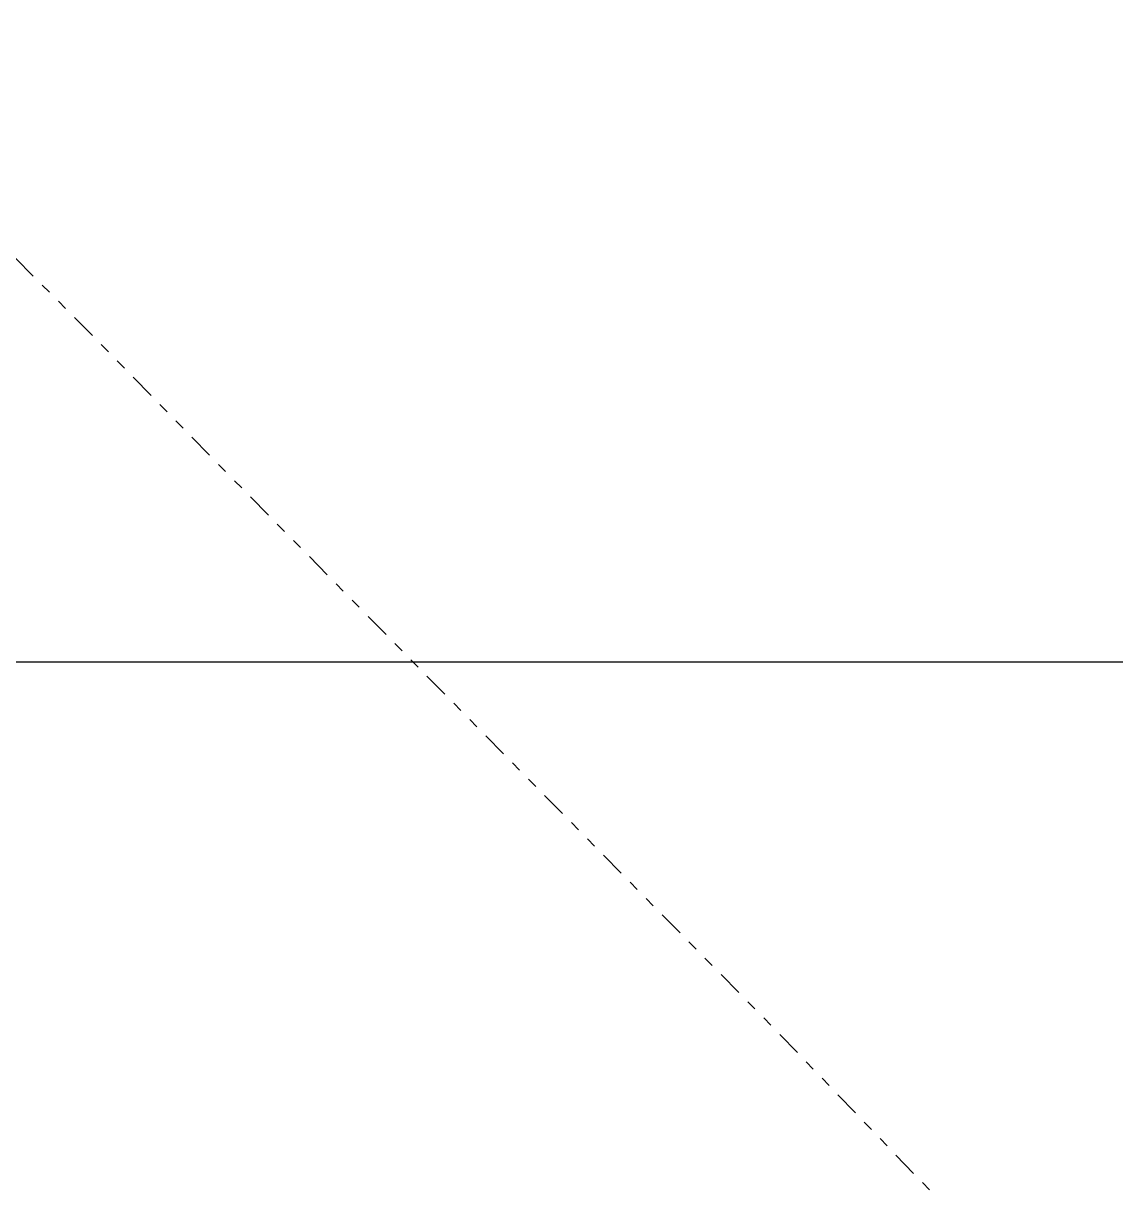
# Model space of a CAD drawing. Header units: feet. Extents: x 2175025 to 2179063, y 467811 to 470338.
# Drawn here: x 2176355.97 to 2176366.73, y 469914.83 to 469926.29 of the extents above; entities that cross this region are included whole.
import ezdxf

# ---------------------------------------------------------------- set-up
doc = ezdxf.new("R2010")
doc.units = ezdxf.units.FT
doc.header["$LTSCALE"] = 0.5
doc.header["$MEASUREMENT"] = 0
doc.linetypes.add('DIVIDE', pattern=[1.25, 0.5, -0.25, 0, -0.25, 0, -0.25])
doc.layers.add('EC', color=35, linetype='DIVIDE')
doc.layers.add('wetlands_formatted', color=70, linetype='CONTINUOUS')

msp = doc.modelspace()

# ---------------------------------------------------------------- hatches: boundary and pattern name
at = {"layer": 'wetlands_formatted'}
h = msp.add_hatch(dxfattribs=at)
h.set_pattern_fill('ANSI31', color=5, scale=80, angle=315, style=0)
h.paths.add_polyline_path([(2176373.741, 469998.472), (2176379.562, 470017.765), (2176384.417, 470030.321), (2176387.994, 470034.678), (2176393.666, 470042.235), (2176403.513, 470055.021), (2176408.022, 470063.474), (2176414.563, 470070.14), (2176438.749, 470079.809), (2176445.204, 470079.727), (2176452.501, 470076.699), (2176464.452, 470070.385), (2176471.739, 470066.477), (2176479.586, 470060.508), (2176485.082, 470054.276), (2176485.605, 470049.28), (2176486.278, 470042.214), (2176514.664, 470004.07), (2176546.627, 469945.981), (2176573.579, 469883.161), (2176619.69, 469828.418), (2176628.153, 469819.882), (2176632.54, 469835.051), (2176584.555, 469889.309), (2176557.955, 469953.269), (2176527.614, 470009.242), (2176513.17, 470041.362), (2176559.093, 470056.105), (2176594.269, 470066.014), (2176673.274, 470072.787), (2176681.516, 470085.701), (2176590.436, 470070.368), (2176559.143, 470069.119), (2176507.585, 470048.337), (2176488.16, 470065.949), (2176460.843, 470080.124), (2176465.003, 470083.289), (2176460.509, 470083.347), (2176456.988, 470083.392), (2176455.889, 470089.275), (2176457.739, 470096.294), (2176463.671, 470101.207), (2176477.242, 470106.903), (2176486.695, 470111.771), (2176496.691, 470113.258), (2176503.24, 470113.174), (2176526.162, 470132.595), (2176571.326, 470146.008), (2176612.018, 470157.454), (2176659.79, 470188.463), (2176663.83, 470190.598), (2176645.036, 470190.382), (2176607.927, 470172.101), (2176569.796, 470156.863), (2176527.301, 470149.394), (2176481.106, 470144.389), (2176473.739, 470142.503), (2176470.808, 470131.635), (2176463.572, 470116.467), (2176451.972, 470104.29), (2176437.48, 470095.378), (2176416.777, 470082.73), (2176394.348, 470072.745), (2176381.278, 470060.293), (2176365.733, 470037.896), (2176353.472, 470019.858), (2176351.061, 470014.9), (2176346.946, 470014.366), (2176345.554, 470020.252), (2176343.093, 470034.369), (2176334.188, 470049.449), (2176327.526, 470056.283), (2176323.218, 470063.674), (2176316.33, 470075.793), (2176296.576, 470091.597), (2176283.444, 470097.34), (2176268.853, 470103.688), (2176264.369, 470104.035), (2176271.477, 470090.456), (2176274.834, 470089.628), (2176284.341, 470085.323), (2176307.131, 470067.999), (2176325.638, 470042.961), (2176333.852, 470030.903), (2176335.814, 470020.718), (2176337.458, 470009.042), (2176331.05, 469998.665), (2176324.099, 469992.478), (2176323.31, 469991.433), (2176316.5, 469982.414), (2176313.991, 469973.183), (2176317.466, 469964.472), (2176334.548, 469944.831), (2176352.197, 469922.791), (2176355.695, 469915.874), (2176354.881, 469898.851), (2176331.11, 469837.753), (2176338.337, 469826.647), (2176348.496, 469843.349), (2176361.037, 469889.508), (2176366.702, 469908.534), (2176368.372, 469905.344), (2176368.899, 469917.835), (2176372.147, 469942.443), (2176374.202, 469965.599), (2176373.561, 469984.388)])

# ---------------------------------------------------------------- linework, layer by layer
at = {"layer": 'EC', "color": 43, "elevation": 440, "flags": 128}
msp.add_lwpolyline([(2176314.308, 469947.576), (2176315.347, 469949.962), (2176316.661, 469952.561), (2176317.603, 469954.188), (2176319.319, 469956.639), (2176320.78, 469958.086), (2176321.531, 469958.678), (2176321.827, 469958.604), (2176323.264, 469958.529), (2176324.794, 469956.524), (2176329.778, 469950.754), (2176331.816, 469948.408), (2176336.417, 469943.555), (2176339.982, 469939.802), (2176343.128, 469936.683), (2176348.959, 469930.848), (2176349.873, 469929.967), (2176352.307, 469927.574), (2176356.618, 469923.253), (2176357.957, 469921.885), (2176363.339, 469916.424), (2176366.545, 469913.097), (2176370.006, 469909.353), (2176374.288, 469904.672), (2176376.096, 469902.421), (2176378.97, 469899.091), (2176381.307, 469896.2), (2176381.806, 469895.534), (2176382.705, 469893.731), (2176383.792, 469891.45), (2176383.912, 469891.014), (2176384.276, 469889.83), (2176384.416, 469888.937), (2176384.621, 469887.682), (2176384.646, 469887.5), (2176384.687, 469887.184), (2176384.826, 469885.579), (2176384.947, 469884.375), (2176385.018, 469883.771), (2176385.14, 469882.848), (2176385.223, 469882.09), (2176385.281, 469881.588), (2176385.429, 469880.421), (2176385.537, 469878.506), (2176385.569, 469878.112), (2176385.503, 469875.147), (2176385.492, 469874.229), (2176385.488, 469872.059), (2176385.56, 469870.024), (2176385.588, 469869.324), (2176385.724, 469868.823), (2176385.925, 469867.307), (2176388.84, 469865.36), (2176389.516, 469864.897), (2176392.829, 469863.378), (2176393.319, 469863.134), (2176396.574, 469862.111), (2176397.283, 469861.857), (2176400.212, 469861.159), (2176401.334, 469860.847), (2176403.817, 469860.301), (2176405.405, 469859.901), (2176407.443, 469859.385), (2176409.435, 469858.825), (2176411.145, 469858.244), (2176413.354, 469857.414), (2176415.021, 469856.593), (2176416.172, 469856.462), (2176417.618, 469855.955), (2176418.245, 469855.854), (2176419.815, 469853.772), (2176420.456, 469852.733), (2176422.479, 469845.883), (2176422.633, 469845.779), (2176423.044, 469845.391), (2176423.768, 469845.002), (2176424.053, 469844.84), (2176425.055, 469844.301), (2176425.081, 469844.288), (2176425.16, 469844.243), (2176425.82, 469843.773), (2176426.157, 469843.508), (2176426.446, 469843.272), (2176426.772, 469842.964), (2176426.969, 469842.466), (2176427.207, 469841.81), (2176427.253, 469840.905), (2176427.259, 469840.814), (2176427.255, 469840.708), (2176427.093, 469839.909), (2176426.936, 469839.169), (2176426.872, 469839.027), (2176426.765, 469838.723), (2176426.646, 469838.148), (2176426.6, 469837.661), (2176426.489, 469837.239), (2176426.451, 469836.681), (2176426.219, 469836.482), (2176426.175, 469836.444), (2176425.674, 469836.008), (2176425.578, 469835.902), (2176425.325, 469835.666), (2176429.633, 469828.865), (2176430.949, 469826.122), (2176432.198, 469823.262), (2176435.009, 469816.92), (2176437.437, 469811.388), (2176438.77, 469807.693), (2176441.366, 469800.102), (2176441.949, 469798.419), (2176442.239, 469797.596), (2176444.607, 469789.102), (2176445.655, 469785.505), (2176447.037, 469779.768), (2176448.707, 469773.861), (2176449.555, 469770.44), (2176452.485, 469762.192), (2176452.861, 469761.176), (2176453.979, 469759.491), (2176458.712, 469752.118), (2176458.895, 469751.753), (2176459.29, 469750.875), (2176459.353, 469749.698), (2176459.344, 469749.59), (2176459.333, 469749.457), (2176459.142, 469748.284), (2176459.138, 469747.337), (2176459.09, 469746.99), (2176459.137, 469746.541), (2176459.24, 469745.713), (2176459.424, 469745.204), (2176459.632, 469744.455), (2176460.181, 469743.285), (2176460.224, 469743.213), (2176460.322, 469743.051), (2176461.1, 469741.994), (2176461.397, 469741.576), (2176462.857, 469739.624), (2176463.446, 469738.871), (2176463.98, 469738.151), (2176465.51, 469736.321), (2176466.558, 469735.128), (2176467.664, 469733.857), (2176469.548, 469731.791), (2176469.881, 469731.414), (2176470.089, 469731.188), (2176470.338, 469730.917)], dxfattribs=at)

doc.saveas('drawing.dxf')
